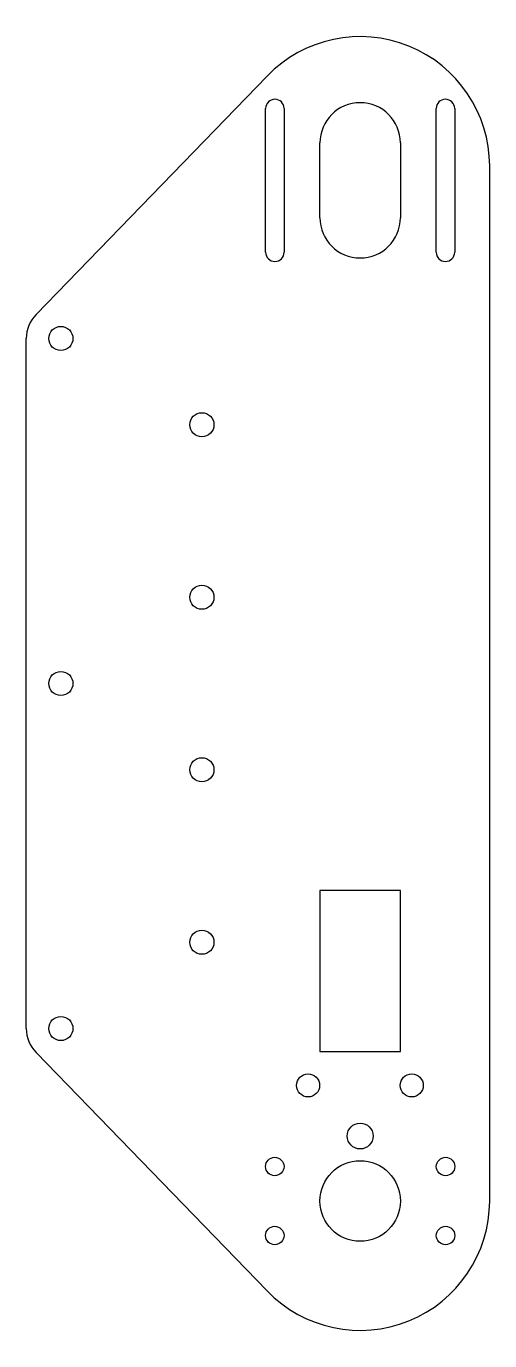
# Model space of a CAD drawing. Extents: x -45 to 36, y -7 to 222.
import ezdxf

# ---------------------------------------------------------------- set-up
doc = ezdxf.new("R2010")
doc.units = 0
doc.layers.get('0').update_dxf_attribs({"linetype": 'continuous'})

# ---------------------------------------------------------------- blocks, each defined once
blk = doc.blocks.new('SKETCH025')
at = {"color": 7}
for p, q in [((-2.87, 213.35), (-43.01, 171.87)), ((-3.12, 182.7), (-3.12, 207.7)), ((0.08, 207.7), (0.08, 182.7)), ((26.52, 182.7), (26.52, 207.7)), ((29.73, 207.7), (29.73, 182.7)), ((6.3, 188.7), (6.3, 201.7)), ((20.3, 201.7), (20.3, 188.7)), ((35.8, 17.7), (35.8, 197.7)), ((-44.7, 47.7), (-44.7, 167.7)), ((20.3, 71.7), (6.3, 71.7)), ((6.3, 71.7), (6.3, 43.7)), ((20.3, 43.7), (20.3, 71.7)), ((-2.87, 2.05), (-43.01, 43.53)), ((6.3, 43.7), (20.3, 43.7))]:
    blk.add_line(p, q, dxfattribs=at)
for centre, radius in [((-38.7, 167.7), 2.1), ((-14.2, 152.7), 2.1), ((-14.2, 122.7), 2.1), ((-38.7, 107.7), 2.1), ((-14.2, 92.7), 2.1), ((-14.2, 62.7), 2.1), ((-38.7, 47.7), 2.1), ((4.26, 37.8), 2), ((22.26, 37.8), 2), ((13.3, 29), 2.25), ((-1.53, 23.7), 1.6), ((28.13, 23.7), 1.6), ((13.3, 17.7), 7), ((-1.53, 11.7), 1.6), ((28.13, 11.7), 1.6)]:
    blk.add_circle(centre, radius, dxfattribs=at)
for centre, radius, start, end in [((13.3, 197.7), 22.5, 0, 135.9346), ((-1.52, 207.7), 1.6, 0, -180), ((13.3, 201.7), 7, 0, -180), ((28.12, 207.7), 1.6, 0, -180), ((13.3, 188.7), 7, -180, 0), ((-1.52, 182.7), 1.6, -180, 0), ((28.12, 182.7), 1.6, -180, 0), ((-38.7, 167.7), 6, 135.9346, 179.9998), ((-38.7, 47.7), 6, -180, -135.9346), ((13.3, 17.7), 22.5, -135.9346, 0)]:
    blk.add_arc(centre, radius, start, end, dxfattribs=at)

msp = doc.modelspace()

# ---------------------------------------------------------------- block references
at = {"color": 7}
msp.add_blockref('SKETCH025', (0, 0), dxfattribs=at)

doc.saveas('drawing.dxf')
